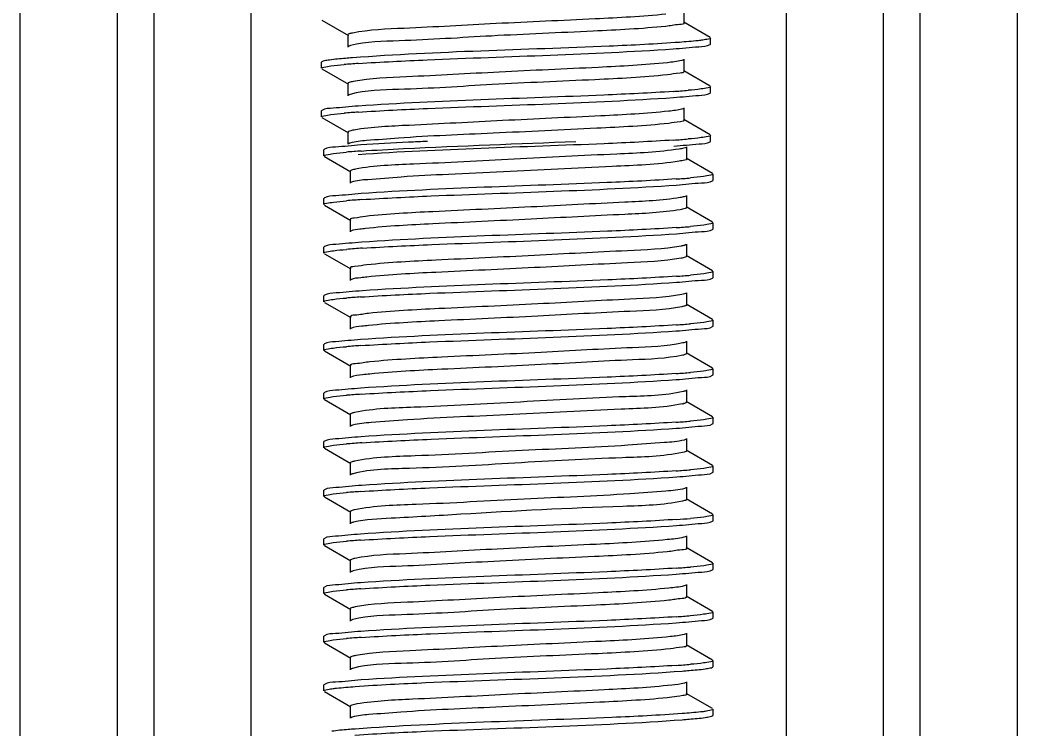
# Model space of a CAD drawing. Extents: x -427546 to -314919, y 698702 to 968782.
# Drawn here: x -415004.5 to -414699.4, y 911844.7 to 912061.7 of the extents above; entities that cross this region are included whole.
import ezdxf

# ---------------------------------------------------------------- set-up
doc = ezdxf.new("R2010")
doc.units = 0
doc.header["$LTSCALE"] = 1000
doc.header["$MEASUREMENT"] = 0
doc.layers.get('0').update_dxf_attribs({"linetype": 'CONTINUOUS'})

msp = doc.modelspace()

# ---------------------------------------------------------------- linework, layer by layer
at = {"linetype": 'CONTINUOUS'}
for p, q in [((-415004.48, 912764.98), (-415004.48, 909801.84)), ((-414974.72, 912764.98), (-414974.72, 909801.84)), ((-414963.55, 912764.98), (-414963.55, 909801.84)), ((-414933.79, 912764.98), (-414933.79, 909801.84)), ((-414770.08, 912764.98), (-414770.08, 909801.84)), ((-414740.31, 912764.98), (-414740.31, 909801.84)), ((-414729.15, 912764.98), (-414729.15, 909801.84)), ((-414699.38, 912764.98), (-414699.38, 909801.84)), ((-414801.2, 912060.87), (-414801.2, 912064.59)), ((-414912.07, 912061.63), (-414903.99, 912056.96)), ((-414793.28, 912056.38), (-414801.36, 912061.05)), ((-414904.15, 912057.15), (-414904.15, 912053.42)), ((-414793.14, 912054.35), (-414793.14, 912056.21)), ((-414793.14, 912054.35), (-414793.14, 912056.21)), ((-414793.28, 912054.19), (-414793.14, 912054.35)), ((-414801.2, 912045.98), (-414801.2, 912049.7)), ((-414912.07, 912048.94), (-414912.21, 912048.77)), ((-414912.21, 912046.91), (-414912.21, 912048.77)), ((-414912.21, 912046.91), (-414912.21, 912048.77)), ((-414912.07, 912046.75), (-414903.99, 912042.07)), ((-414793.28, 912041.49), (-414801.36, 912046.17)), ((-414904.15, 912042.26), (-414904.15, 912038.54)), ((-414793.14, 912039.47), (-414793.14, 912041.33)), ((-414793.14, 912039.47), (-414793.14, 912041.33)), ((-414793.28, 912039.31), (-414793.14, 912039.47)), ((-414912.07, 912034.05), (-414912.21, 912033.89)), ((-414912.21, 912032.03), (-414912.21, 912033.89)), ((-414912.21, 912032.03), (-414912.21, 912033.89)), ((-414801.2, 912031.1), (-414801.2, 912034.82)), ((-414912.07, 912031.87), (-414903.99, 912027.19)), ((-414793.28, 912026.61), (-414801.36, 912031.29)), ((-414904.15, 912027.38), (-414904.15, 912023.66)), ((-414793.14, 912024.59), (-414793.14, 912026.45)), ((-414793.14, 912024.59), (-414793.14, 912026.45)), ((-414911.32, 912022.15), (-414911.46, 912021.98)), ((-414911.46, 912020.12), (-414911.46, 912021.98)), ((-414911.46, 912020.12), (-414911.46, 912021.98)), ((-414800.46, 912019.19), (-414800.46, 912022.91)), ((-414793.28, 912024.43), (-414793.14, 912024.59)), ((-414911.32, 912019.96), (-414903.25, 912015.28)), ((-414792.54, 912014.7), (-414800.62, 912019.38)), ((-414903.41, 912015.47), (-414903.41, 912011.75)), ((-414792.54, 912012.52), (-414792.4, 912012.68)), ((-414792.4, 912012.68), (-414792.4, 912014.54)), ((-414792.4, 912012.68), (-414792.4, 912014.54)), ((-414903.04, 912012.03), (-414903.25, 912011.94)), ((-414911.32, 912007.26), (-414911.46, 912007.1)), ((-414911.46, 912005.24), (-414911.46, 912007.1)), ((-414911.46, 912005.24), (-414911.46, 912007.1)), ((-414800.46, 912004.31), (-414800.46, 912008.03)), ((-414911.32, 912005.08), (-414903.25, 912000.4)), ((-414792.54, 911999.82), (-414800.62, 912004.5)), ((-414903.41, 912000.59), (-414903.41, 911996.87)), ((-414792.54, 911997.64), (-414792.4, 911997.8)), ((-414792.4, 911997.8), (-414792.4, 911999.66)), ((-414792.4, 911997.8), (-414792.4, 911999.66)), ((-414911.32, 911992.38), (-414911.46, 911992.22)), ((-414911.46, 911990.36), (-414911.46, 911992.22)), ((-414911.46, 911990.36), (-414911.46, 911992.22)), ((-414800.46, 911989.43), (-414800.46, 911993.15)), ((-414911.32, 911990.19), (-414903.25, 911985.52)), ((-414792.54, 911984.94), (-414800.62, 911989.62)), ((-414903.41, 911985.71), (-414903.41, 911981.99)), ((-414792.54, 911982.75), (-414792.4, 911982.92)), ((-414792.4, 911982.92), (-414792.4, 911984.78)), ((-414792.4, 911982.92), (-414792.4, 911984.78)), ((-414911.32, 911977.5), (-414911.46, 911977.33)), ((-414911.46, 911975.47), (-414911.46, 911977.33)), ((-414911.46, 911975.47), (-414911.46, 911977.33)), ((-414800.46, 911974.54), (-414800.46, 911978.26)), ((-414911.32, 911975.31), (-414903.25, 911970.63)), ((-414792.54, 911970.06), (-414800.62, 911974.73)), ((-414903.41, 911970.82), (-414903.41, 911967.1)), ((-414792.4, 911968.03), (-414792.4, 911969.89)), ((-414792.4, 911968.03), (-414792.4, 911969.89)), ((-414792.54, 911967.87), (-414792.4, 911968.03)), ((-414911.32, 911962.61), (-414911.46, 911962.45)), ((-414911.46, 911960.59), (-414911.46, 911962.45)), ((-414911.46, 911960.59), (-414911.46, 911962.45)), ((-414800.46, 911959.66), (-414800.46, 911963.38)), ((-414911.32, 911960.43), (-414903.25, 911955.75)), ((-414792.54, 911955.17), (-414800.62, 911959.85)), ((-414903.41, 911955.94), (-414903.41, 911952.22)), ((-414792.4, 911953.15), (-414792.4, 911955.01)), ((-414792.4, 911953.15), (-414792.4, 911955.01)), ((-414792.54, 911952.99), (-414792.4, 911953.15)), ((-414800.46, 911944.78), (-414800.46, 911948.5)), ((-414911.32, 911947.73), (-414911.46, 911947.57)), ((-414911.46, 911945.71), (-414911.46, 911947.57)), ((-414911.46, 911945.71), (-414911.46, 911947.57)), ((-414911.32, 911945.54), (-414903.25, 911940.87)), ((-414792.54, 911940.29), (-414800.62, 911944.97)), ((-414903.41, 911941.06), (-414903.41, 911937.34)), ((-414792.4, 911938.27), (-414792.4, 911940.13)), ((-414792.4, 911938.27), (-414792.4, 911940.13)), ((-414792.54, 911938.1), (-414792.4, 911938.27)), ((-414800.46, 911929.89), (-414800.46, 911933.62)), ((-414911.32, 911932.85), (-414911.46, 911932.69)), ((-414911.46, 911930.83), (-414911.46, 911932.69)), ((-414911.46, 911930.83), (-414911.46, 911932.69)), ((-414911.32, 911930.66), (-414903.25, 911925.99)), ((-414792.54, 911925.41), (-414800.62, 911930.08)), ((-414801.27, 911929.47), (-414801.73, 911929.37)), ((-414903.41, 911926.17), (-414903.41, 911922.45)), ((-414792.4, 911923.38), (-414792.4, 911925.24)), ((-414792.4, 911923.38), (-414792.4, 911925.24)), ((-414792.54, 911923.22), (-414792.4, 911923.38)), ((-414911.32, 911917.97), (-414911.46, 911917.8)), ((-414800.46, 911915.01), (-414800.46, 911918.73)), ((-414911.46, 911915.94), (-414911.46, 911917.8)), ((-414911.46, 911915.94), (-414911.46, 911917.8)), ((-414911.32, 911915.78), (-414903.25, 911911.1)), ((-414792.54, 911910.52), (-414800.62, 911915.2)), ((-414801.09, 911914.64), (-414801.7, 911914.49)), ((-414903.41, 911911.29), (-414903.41, 911907.57)), ((-414792.4, 911908.5), (-414792.4, 911910.36)), ((-414792.4, 911908.5), (-414792.4, 911910.36)), ((-414792.54, 911908.34), (-414792.4, 911908.5)), ((-414911.32, 911903.08), (-414911.46, 911902.92)), ((-414911.46, 911901.06), (-414911.46, 911902.92)), ((-414911.46, 911901.06), (-414911.46, 911902.92)), ((-414800.46, 911900.13), (-414800.46, 911903.85)), ((-414911.32, 911900.9), (-414903.25, 911896.22)), ((-414792.54, 911895.64), (-414800.62, 911900.32)), ((-414903.41, 911896.41), (-414903.41, 911892.69)), ((-414792.54, 911893.45), (-414792.4, 911893.62)), ((-414792.4, 911893.62), (-414792.4, 911895.48)), ((-414792.4, 911893.62), (-414792.4, 911895.48)), ((-414911.32, 911888.2), (-414911.46, 911888.04)), ((-414911.46, 911886.18), (-414911.46, 911888.04)), ((-414911.46, 911886.18), (-414911.46, 911888.04)), ((-414800.46, 911885.25), (-414800.46, 911888.97)), ((-414911.32, 911886.01), (-414903.25, 911881.34)), ((-414792.54, 911880.76), (-414800.62, 911885.43)), ((-414903.41, 911881.53), (-414903.41, 911877.8)), ((-414792.54, 911878.57), (-414792.4, 911878.73)), ((-414792.4, 911878.73), (-414792.4, 911880.59)), ((-414911.32, 911873.32), (-414911.46, 911873.15)), ((-414911.46, 911871.29), (-414911.46, 911873.15)), ((-414911.46, 911871.29), (-414911.46, 911873.15)), ((-414800.46, 911870.36), (-414800.46, 911874.08)), ((-414911.32, 911871.13), (-414903.25, 911866.45)), ((-414792.54, 911865.87), (-414800.62, 911870.55)), ((-414903.41, 911866.64), (-414903.41, 911862.92)), ((-414792.54, 911863.69), (-414792.4, 911863.85)), ((-414792.4, 911863.85), (-414792.4, 911865.71)), ((-414792.4, 911863.85), (-414792.4, 911865.71)), ((-414911.32, 911858.43), (-414911.46, 911858.27)), ((-414911.46, 911856.41), (-414911.46, 911858.27)), ((-414911.46, 911856.41), (-414911.46, 911858.27)), ((-414800.46, 911855.48), (-414800.46, 911859.2)), ((-414911.32, 911856.25), (-414903.25, 911851.57)), ((-414792.54, 911850.99), (-414800.62, 911855.67)), ((-414903.41, 911851.76), (-414903.41, 911848.04)), ((-414792.4, 911848.97), (-414792.4, 911850.83)), ((-414792.4, 911848.97), (-414792.4, 911850.83)), ((-414792.54, 911848.81), (-414792.4, 911848.97))]:
    msp.add_line(p, q, dxfattribs=at)
for centre, radius, start, end in [((-414883.85, 911792.76), 256.2, 93.8298, 94.8034), ((-414821.82, 912299.45), 260.18, 273.7844, 274.8062), ((-414883.83, 911777.72), 256.36, 93.8281, 94.8033), ((-414821.62, 912282.02), 257.63, 273.8119, 274.8058), ((-414882.93, 911763.78), 258.4, 93.8035, 94.806), ((-414820.77, 912268.81), 256.33, 273.8286, 274.8032), ((-414882.7, 911746.07), 261.24, 93.7736, 94.806), ((-414820.75, 912253.67), 256.07, 273.8314, 274.8033), ((-414882.43, 911727.79), 264.65, 93.7393, 94.8049), ((-414820.68, 912237.91), 255.19, 273.8406, 274.8036), ((-414883.18, 911722.28), 255.24, 93.8392, 94.8043), ((-414820.71, 912223.38), 255.54, 273.8369, 274.8034), ((-414883.09, 911706.28), 256.36, 93.826, 94.8054), ((-414820.76, 912209.1), 256.15, 273.8305, 274.8033), ((-414882.93, 911689.45), 258.32, 93.8044, 94.806), ((-414804.03, 911955.35), 11.34, 281.5383, 283.132), ((-414820.77, 912194.4), 256.33, 273.8286, 274.8032), ((-414882.71, 911671.76), 261.13, 93.7747, 94.806), ((-414820.75, 912179.27), 256.08, 273.8312, 274.8033), ((-414883.23, 911663.45), 254.54, 93.8482, 94.803), ((-414820.6, 912162.47), 254.16, 273.8518, 274.8032), ((-414883.18, 911647.89), 255.22, 93.8395, 94.8043), ((-414820.71, 912148.94), 255.51, 273.8372, 274.8034), ((-414883.09, 911631.91), 256.31, 93.8265, 94.8053), ((-414820.76, 912134.68), 256.13, 273.8306, 274.8033), ((-414882.94, 911615.11), 258.24, 93.8052, 94.806), ((-414820.77, 912119.99), 256.33, 273.8286, 274.8032)]:
    msp.add_arc(centre, radius, start, end, dxfattribs=at)
for points, knots in [([(-414806.85, 912063.47), (-414814.04, 912062.74), (-414831.37, 912061.85), (-414858.08, 912060.7), (-414882.79, 912059.24), (-414897.55, 912058.73), (-414902.74, 912057.7)], [0, 0, 0, 0, 0.225655, 0.541544, 0.834585, 1, 1, 1, 1]), ([(-414806.85, 912059.75), (-414814.24, 912059), (-414832.02, 912058.09), (-414859.27, 912056.99), (-414883.9, 912055.3), (-414898.48, 912055.09), (-414903.31, 912053.85)], [0, 0, 0, 0, 0.230626, 0.552451, 0.845297, 1, 1, 1, 1]), ([(-414801.2, 912060.87), (-414801.2, 912060.35), (-414804.11, 912060.32), (-414805.44, 912059.89), (-414806.85, 912059.75)], [0, 0, 0, 0, 0.265544, 1, 1, 1, 1]), ([(-414902.74, 912057.7), (-414903.1, 912057.63), (-414903.51, 912057.54), (-414904.15, 912057.3), (-414904.15, 912057.15)], [0, 0, 0, 0, 0.707997, 1, 1, 1, 1]), ([(-414795.57, 912055.54), (-414796.02, 912055.47), (-414798.37, 912055.19), (-414800.74, 912055), (-414802.65, 912054.86)], [0, 0, 0, 0, 0.191405, 1, 1, 1, 1]), ([(-414793.14, 912056.21), (-414793.14, 912055.98), (-414794.33, 912055.78), (-414794.96, 912055.62), (-414795.57, 912055.54)], [0, 0, 0, 0, 0.27438, 1, 1, 1, 1]), ([(-414903.31, 912053.85), (-414903.45, 912053.82), (-414903.68, 912053.75), (-414903.9, 912053.66), (-414903.99, 912053.61)], [0, 0, 0, 0, 0.585637, 1, 1, 1, 1]), ([(-414802.65, 912054.86), (-414809.83, 912054.33), (-414843.2, 912052.7), (-414876.61, 912052.05), (-414902.75, 912050.13)], [0, 0, 0, 0, 0.215463, 1, 1, 1, 1]), ([(-414900.96, 912048.39), (-414893.94, 912048.87), (-414861.84, 912050.42), (-414829.7, 912051.17), (-414804.65, 912052.86)], [0, 0, 0, 0, 0.218807, 1, 1, 1, 1]), ([(-414804.65, 912052.86), (-414802.02, 912053.03), (-414798.33, 912053.55), (-414794.31, 912053.6), (-414793.29, 912054.19)], [0, 0, 0, 0, 0.69075, 1, 1, 1, 1]), ([(-414909.8, 912049.45), (-414910.29, 912049.38), (-414911.05, 912049.25), (-414911.82, 912049.07), (-414912.07, 912048.94)], [0, 0, 0, 0, 0.64305, 1, 1, 1, 1]), ([(-414902.75, 912050.13), (-414903.47, 912050.07), (-414905.82, 912049.89), (-414908.18, 912049.68), (-414909.8, 912049.45)], [0, 0, 0, 0, 0.307527, 1, 1, 1, 1]), ([(-414801.36, 912049.52), (-414801.55, 912049.41), (-414803.21, 912048.94), (-414804.91, 912048.79), (-414806.39, 912048.63)], [0, 0, 0, 0, 0.125952, 1, 1, 1, 1]), ([(-414912.21, 912046.91), (-414912.21, 912047.18), (-414910.78, 912047.36), (-414910.05, 912047.56), (-414909.33, 912047.65)], [0, 0, 0, 0, 0.271502, 1, 1, 1, 1]), ([(-414806.39, 912048.63), (-414813.43, 912047.89), (-414830.59, 912047.02), (-414857.21, 912045.84), (-414882.15, 912044.42), (-414897.14, 912043.85), (-414902.51, 912042.86)], [0, 0, 0, 0, 0.220681, 0.534812, 0.829794, 1, 1, 1, 1]), ([(-414806.39, 912044.91), (-414813.75, 912044.14), (-414831.62, 912043.23), (-414859.07, 912042.13), (-414883.9, 912040.36), (-414898.62, 912040.26), (-414903.42, 912038.94)], [0, 0, 0, 0, 0.228367, 0.551843, 0.846598, 1, 1, 1, 1]), ([(-414801.2, 912045.98), (-414801.2, 912045.51), (-414803.86, 912045.43), (-414805.09, 912045.05), (-414806.39, 912044.91)], [0, 0, 0, 0, 0.266345, 1, 1, 1, 1]), ([(-414902.51, 912042.86), (-414902.93, 912042.79), (-414903.39, 912042.68), (-414904.15, 912042.43), (-414904.15, 912042.26)], [0, 0, 0, 0, 0.71244, 1, 1, 1, 1]), ([(-414793.14, 912041.33), (-414793.14, 912041.06), (-414794.58, 912040.88), (-414795.31, 912040.68), (-414796.03, 912040.59)], [0, 0, 0, 0, 0.271396, 1, 1, 1, 1]), ([(-414903.42, 912038.94), (-414903.53, 912038.91), (-414903.72, 912038.85), (-414903.91, 912038.77), (-414903.99, 912038.73)], [0, 0, 0, 0, 0.578205, 1, 1, 1, 1]), ([(-414804.65, 912039.83), (-414811.71, 912039.36), (-414843.81, 912037.82), (-414875.96, 912037.07), (-414900.96, 912035.37)], [0, 0, 0, 0, 0.220215, 1, 1, 1, 1]), ([(-414900.95, 912033.51), (-414893.91, 912033.99), (-414861.76, 912035.54), (-414829.57, 912036.29), (-414804.49, 912037.98)], [0, 0, 0, 0, 0.219095, 1, 1, 1, 1]), ([(-414804.49, 912037.98), (-414801.9, 912038.16), (-414798.26, 912038.66), (-414794.3, 912038.73), (-414793.29, 912039.31)], [0, 0, 0, 0, 0.690494, 1, 1, 1, 1]), ([(-414900.96, 912035.37), (-414903.53, 912035.2), (-414907.13, 912034.7), (-414911.06, 912034.63), (-414912.06, 912034.05)], [0, 0, 0, 0, 0.690325, 1, 1, 1, 1]), ([(-414801.36, 912034.63), (-414801.53, 912034.53), (-414803.05, 912034.09), (-414804.6, 912033.94), (-414805.95, 912033.8)], [0, 0, 0, 0, 0.128341, 1, 1, 1, 1]), ([(-414912.21, 912032.03), (-414912.21, 912032.3), (-414910.78, 912032.48), (-414910.05, 912032.68), (-414909.33, 912032.77)], [0, 0, 0, 0, 0.27149, 1, 1, 1, 1]), ([(-414805.95, 912033.8), (-414812.84, 912033.04), (-414829.8, 912032.18), (-414856.3, 912030.98), (-414881.46, 912029.6), (-414896.69, 912028.97), (-414902.24, 912028.03)], [0, 0, 0, 0, 0.215579, 0.527777, 0.824697, 1, 1, 1, 1]), ([(-414801.2, 912031.1), (-414801.2, 912030.66), (-414803.62, 912030.55), (-414804.76, 912030.2), (-414805.95, 912030.07)], [0, 0, 0, 0, 0.267239, 1, 1, 1, 1]), ([(-414902.24, 912028.03), (-414902.72, 912027.94), (-414903.25, 912027.82), (-414904.15, 912027.57), (-414904.15, 912027.38)], [0, 0, 0, 0, 0.716487, 1, 1, 1, 1]), ([(-414805.95, 912030.07), (-414813.26, 912029.27), (-414831.21, 912028.42), (-414858.77, 912027.05), (-414882.3, 912026.1), (-414896.85, 912024.91), (-414901.85, 912024.52), (-414903.5, 912024.03)], [0, 0, 0, 0, 0.225842, 0.550753, 0.847452, 0.947141, 1, 1, 1, 1]), ([(-414804.49, 912024.96), (-414811.55, 912024.48), (-414843.7, 912022.94), (-414875.89, 912022.19), (-414900.95, 912020.49)], [0, 0, 0, 0, 0.21961, 1, 1, 1, 1]), ([(-414793.14, 912026.45), (-414793.14, 912026.18), (-414794.57, 912026), (-414795.29, 912025.8), (-414796.01, 912025.71)], [0, 0, 0, 0, 0.271545, 1, 1, 1, 1]), ([(-414900.19, 912023.47), (-414902.77, 912023.29), (-414906.38, 912022.79), (-414910.32, 912022.72), (-414911.32, 912022.15)], [0, 0, 0, 0, 0.69038, 1, 1, 1, 1]), ([(-414903.5, 912024.03), (-414903.6, 912024.01), (-414903.76, 912023.95), (-414903.92, 912023.88), (-414903.99, 912023.85)], [0, 0, 0, 0, 0.571482, 1, 1, 1, 1]), ([(-414802.73, 912022.21), (-414809.05, 912021.22), (-414825.96, 912020.52), (-414853.08, 912019.17), (-414879.7, 912017.69), (-414896, 912017.16), (-414901.84, 912016.06)], [0, 0, 0, 0, 0.193419, 0.509669, 0.820525, 1, 1, 1, 1]), ([(-414879.75, 912024.55), (-414881.7, 912024.46), (-414888.51, 912024.15), (-414895.33, 912023.8), (-414900.19, 912023.47)], [0, 0, 0, 0, 0.285814, 1, 1, 1, 1]), ([(-414900.07, 912021.61), (-414895.74, 912021.91), (-414873.84, 912023.06), (-414851.93, 912023.82), (-414834.36, 912024.55)], [0, 0, 0, 0, 0.197909, 1, 1, 1, 1]), ([(-414804.39, 912023.11), (-414801.82, 912023.28), (-414798.21, 912023.78), (-414794.29, 912023.85), (-414793.29, 912024.43)], [0, 0, 0, 0, 0.690311, 1, 1, 1, 1]), ([(-414800.62, 912022.73), (-414800.85, 912022.59), (-414801.57, 912022.41), (-414802.27, 912022.28), (-414802.73, 912022.21)], [0, 0, 0, 0, 0.365805, 1, 1, 1, 1]), ([(-414911.46, 912020.12), (-414911.46, 912020.39), (-414910.04, 912020.57), (-414909.31, 912020.77), (-414908.59, 912020.86)], [0, 0, 0, 0, 0.271503, 1, 1, 1, 1]), ([(-414800.46, 912019.19), (-414800.46, 912018.97), (-414801.55, 912018.72), (-414802.16, 912018.58), (-414802.73, 912018.49)], [0, 0, 0, 0, 0.279396, 1, 1, 1, 1]), ([(-414901.84, 912016.06), (-414902.24, 912015.98), (-414902.69, 912015.88), (-414903.41, 912015.64), (-414903.41, 912015.47)], [0, 0, 0, 0, 0.711689, 1, 1, 1, 1]), ([(-414802.73, 912018.49), (-414809.5, 912017.43), (-414827.51, 912016.75), (-414851.05, 912015.51), (-414872.56, 912014.49), (-414886.45, 912013.84), (-414896.26, 912012.91), (-414901.47, 912012.64), (-414903.04, 912012.03)], [0, 0, 0, 0, 0.204493, 0.536108, 0.703957, 0.847329, 0.949842, 1, 1, 1, 1]), ([(-414803.66, 912013.06), (-414810.69, 912012.58), (-414842.82, 912011.04), (-414875, 912010.29), (-414900.07, 912008.59)], [0, 0, 0, 0, 0.219009, 1, 1, 1, 1]), ([(-414803.64, 912011.2), (-414801.07, 912011.38), (-414797.47, 912011.88), (-414793.54, 912011.94), (-414792.54, 912012.52)], [0, 0, 0, 0, 0.690295, 1, 1, 1, 1]), ([(-414792.4, 912014.54), (-414792.4, 912014.27), (-414793.83, 912014.09), (-414794.56, 912013.9), (-414795.28, 912013.8)], [0, 0, 0, 0, 0.271487, 1, 1, 1, 1]), ([(-414899.89, 912006.74), (-414892.83, 912007.22), (-414860.74, 912008.76), (-414828.62, 912009.5), (-414803.64, 912011.2)], [0, 0, 0, 0, 0.220461, 1, 1, 1, 1]), ([(-414900.07, 912008.59), (-414902.67, 912008.41), (-414906.32, 912007.91), (-414910.31, 912007.85), (-414911.32, 912007.26)], [0, 0, 0, 0, 0.690587, 1, 1, 1, 1]), ([(-414802.43, 912007.37), (-414808.04, 912006.43), (-414823.32, 912005.79), (-414848.53, 912004.42), (-414875, 912003.22), (-414891.92, 912002.36), (-414898.77, 912001.6)], [0, 0, 0, 0, 0.176567, 0.473968, 0.785687, 1, 1, 1, 1]), ([(-414800.62, 912007.84), (-414800.82, 912007.73), (-414801.44, 912007.56), (-414802.05, 912007.44), (-414802.43, 912007.37)], [0, 0, 0, 0, 0.371889, 1, 1, 1, 1]), ([(-414911.46, 912005.24), (-414911.46, 912005.51), (-414910.02, 912005.69), (-414909.29, 912005.89), (-414908.56, 912005.98)], [0, 0, 0, 0, 0.271316, 1, 1, 1, 1]), ([(-414802.43, 912003.65), (-414808.04, 912002.71), (-414823.32, 912002.07), (-414848.53, 912000.7), (-414875, 911999.5), (-414891.92, 911998.64), (-414898.77, 911997.88)], [0, 0, 0, 0, 0.176567, 0.473968, 0.785687, 1, 1, 1, 1]), ([(-414800.46, 912004.31), (-414800.46, 912004.11), (-414801.39, 912003.86), (-414801.94, 912003.73), (-414802.43, 912003.65)], [0, 0, 0, 0, 0.282619, 1, 1, 1, 1]), ([(-414898.77, 912001.6), (-414899.93, 912001.47), (-414901.04, 912001.14), (-414903.41, 912001.02), (-414903.41, 912000.59)], [0, 0, 0, 0, 0.732504, 1, 1, 1, 1]), ([(-414898.77, 911997.88), (-414899.33, 911997.82), (-414900.81, 911997.59), (-414902.42, 911997.54), (-414903.25, 911997.06)], [0, 0, 0, 0, 0.371135, 1, 1, 1, 1]), ([(-414803.64, 911998.18), (-414810.65, 911997.7), (-414842.73, 911996.16), (-414874.85, 911995.4), (-414899.89, 911993.72)], [0, 0, 0, 0, 0.218674, 1, 1, 1, 1]), ([(-414803.59, 911996.32), (-414801.03, 911996.5), (-414797.45, 911996.99), (-414793.54, 911997.06), (-414792.54, 911997.64)], [0, 0, 0, 0, 0.690211, 1, 1, 1, 1]), ([(-414792.4, 911999.66), (-414792.4, 911999.39), (-414793.83, 911999.21), (-414794.55, 911999.01), (-414795.27, 911998.92)], [0, 0, 0, 0, 0.271508, 1, 1, 1, 1]), ([(-414899.69, 911991.87), (-414892.61, 911992.34), (-414860.58, 911993.88), (-414828.5, 911994.62), (-414803.59, 911996.32)], [0, 0, 0, 0, 0.22129, 1, 1, 1, 1]), ([(-414911.46, 911990.36), (-414911.46, 911990.63), (-414909.99, 911990.81), (-414909.25, 911991.01), (-414908.52, 911991.11)], [0, 0, 0, 0, 0.271062, 1, 1, 1, 1]), ([(-414899.89, 911993.72), (-414902.54, 911993.54), (-414906.25, 911993.03), (-414910.29, 911992.97), (-414911.32, 911992.38)], [0, 0, 0, 0, 0.690864, 1, 1, 1, 1]), ([(-414802.16, 911992.54), (-414807.58, 911991.56), (-414822.63, 911990.97), (-414847.62, 911989.57), (-414874.21, 911988.38), (-414891.32, 911987.51), (-414898.33, 911986.77)], [0, 0, 0, 0, 0.171474, 0.466939, 0.780589, 1, 1, 1, 1]), ([(-414800.62, 911992.96), (-414800.8, 911992.86), (-414801.31, 911992.7), (-414801.83, 911992.6), (-414802.16, 911992.54)], [0, 0, 0, 0, 0.378691, 1, 1, 1, 1]), ([(-414802.16, 911988.82), (-414807.58, 911987.84), (-414822.63, 911987.25), (-414847.62, 911985.84), (-414874.21, 911984.66), (-414891.32, 911983.79), (-414898.33, 911983.05)], [0, 0, 0, 0, 0.171474, 0.466939, 0.780589, 1, 1, 1, 1]), ([(-414800.46, 911989.43), (-414800.46, 911989.25), (-414801.25, 911989), (-414801.73, 911988.89), (-414802.16, 911988.82)], [0, 0, 0, 0, 0.286481, 1, 1, 1, 1]), ([(-414898.33, 911986.77), (-414899.6, 911986.63), (-414900.81, 911986.26), (-414903.41, 911986.17), (-414903.41, 911985.71)], [0, 0, 0, 0, 0.733441, 1, 1, 1, 1]), ([(-414898.33, 911983.05), (-414898.95, 911982.98), (-414900.58, 911982.74), (-414902.34, 911982.7), (-414903.25, 911982.17)], [0, 0, 0, 0, 0.373237, 1, 1, 1, 1]), ([(-414803.59, 911983.3), (-414810.57, 911982.82), (-414842.6, 911981.28), (-414874.67, 911980.52), (-414899.69, 911978.85)], [0, 0, 0, 0, 0.218156, 1, 1, 1, 1]), ([(-414803.61, 911981.44), (-414801.05, 911981.61), (-414797.46, 911982.11), (-414793.54, 911982.18), (-414792.54, 911982.75)], [0, 0, 0, 0, 0.690244, 1, 1, 1, 1]), ([(-414792.4, 911984.78), (-414792.4, 911984.51), (-414793.82, 911984.33), (-414794.54, 911984.13), (-414795.26, 911984.04)], [0, 0, 0, 0, 0.271591, 1, 1, 1, 1]), ([(-414900.27, 911976.95), (-414893.22, 911977.43), (-414861, 911978.98), (-414828.74, 911979.73), (-414803.61, 911981.44)], [0, 0, 0, 0, 0.219098, 1, 1, 1, 1]), ([(-414911.46, 911975.47), (-414911.46, 911975.74), (-414910.05, 911975.92), (-414909.33, 911976.12), (-414908.61, 911976.21)], [0, 0, 0, 0, 0.27163, 1, 1, 1, 1]), ([(-414899.69, 911978.85), (-414902.39, 911978.67), (-414906.16, 911978.15), (-414910.28, 911978.1), (-414911.32, 911977.5)], [0, 0, 0, 0, 0.691174, 1, 1, 1, 1]), ([(-414801.91, 911977.7), (-414807.14, 911976.68), (-414821.95, 911976.16), (-414846.71, 911974.71), (-414873.42, 911973.55), (-414890.71, 911972.66), (-414897.87, 911971.93)], [0, 0, 0, 0, 0.166363, 0.459884, 0.775471, 1, 1, 1, 1]), ([(-414800.62, 911978.08), (-414800.77, 911977.99), (-414801.2, 911977.85), (-414801.64, 911977.75), (-414801.91, 911977.7)], [0, 0, 0, 0, 0.386332, 1, 1, 1, 1]), ([(-414801.91, 911973.98), (-414807.14, 911972.96), (-414821.95, 911972.44), (-414846.71, 911970.99), (-414873.42, 911969.82), (-414890.71, 911968.94), (-414897.87, 911968.21)], [0, 0, 0, 0, 0.166363, 0.459884, 0.775471, 1, 1, 1, 1]), ([(-414800.46, 911974.54), (-414800.46, 911974.39), (-414801.12, 911974.15), (-414801.54, 911974.05), (-414801.91, 911973.98)], [0, 0, 0, 0, 0.291155, 1, 1, 1, 1]), ([(-414897.87, 911971.93), (-414899.25, 911971.79), (-414900.56, 911971.37), (-414903.41, 911971.33), (-414903.41, 911970.82)], [0, 0, 0, 0, 0.734279, 1, 1, 1, 1]), ([(-414792.4, 911969.89), (-414792.4, 911969.62), (-414793.83, 911969.44), (-414794.55, 911969.25), (-414795.27, 911969.15)], [0, 0, 0, 0, 0.271553, 1, 1, 1, 1]), ([(-414897.87, 911968.21), (-414898.55, 911968.14), (-414900.33, 911967.88), (-414902.26, 911967.86), (-414903.25, 911967.29)], [0, 0, 0, 0, 0.37517, 1, 1, 1, 1]), ([(-414803.61, 911968.42), (-414810.66, 911967.94), (-414842.88, 911966.38), (-414875.14, 911965.64), (-414900.27, 911963.93)], [0, 0, 0, 0, 0.219155, 1, 1, 1, 1]), ([(-414803.65, 911966.55), (-414801.08, 911966.73), (-414797.47, 911967.23), (-414793.54, 911967.29), (-414792.54, 911967.87)], [0, 0, 0, 0, 0.690303, 1, 1, 1, 1]), ([(-414900.27, 911963.93), (-414902.83, 911963.75), (-414906.41, 911963.26), (-414910.32, 911963.19), (-414911.32, 911962.61)], [0, 0, 0, 0, 0.690244, 1, 1, 1, 1]), ([(-414900.19, 911962.07), (-414893.14, 911962.55), (-414860.96, 911964.1), (-414828.74, 911964.85), (-414803.65, 911966.55)], [0, 0, 0, 0, 0.219327, 1, 1, 1, 1]), ([(-414911.46, 911960.59), (-414911.46, 911960.86), (-414910.05, 911961.04), (-414909.33, 911961.23), (-414908.61, 911961.33)], [0, 0, 0, 0, 0.27161, 1, 1, 1, 1]), ([(-414801.67, 911962.87), (-414806.71, 911961.79), (-414821.28, 911961.35), (-414845.8, 911959.85), (-414872.61, 911958.71), (-414890.09, 911957.81), (-414897.4, 911957.1)], [0, 0, 0, 0, 0.16123, 0.452798, 0.770329, 1, 1, 1, 1]), ([(-414800.62, 911963.19), (-414800.75, 911963.12), (-414801.1, 911963), (-414801.45, 911962.91), (-414801.67, 911962.87)], [0, 0, 0, 0, 0.394958, 1, 1, 1, 1]), ([(-414801.67, 911959.14), (-414806.71, 911958.07), (-414821.28, 911957.63), (-414845.8, 911956.13), (-414872.61, 911954.99), (-414890.09, 911954.09), (-414897.4, 911953.38)], [0, 0, 0, 0, 0.16123, 0.452798, 0.770329, 1, 1, 1, 1]), ([(-414800.46, 911959.66), (-414800.46, 911959.53), (-414801, 911959.3), (-414801.36, 911959.21), (-414801.67, 911959.14)], [0, 0, 0, 0, 0.296864, 1, 1, 1, 1]), ([(-414897.4, 911957.1), (-414898.9, 911956.95), (-414900.3, 911956.49), (-414903.41, 911956.48), (-414903.41, 911955.94)], [0, 0, 0, 0, 0.734941, 1, 1, 1, 1]), ([(-414792.4, 911955.01), (-414792.4, 911954.74), (-414793.83, 911954.56), (-414794.55, 911954.36), (-414795.28, 911954.27)], [0, 0, 0, 0, 0.271502, 1, 1, 1, 1]), ([(-414897.4, 911953.38), (-414898.14, 911953.3), (-414900.07, 911953.03), (-414902.18, 911953.03), (-414903.24, 911952.41)], [0, 0, 0, 0, 0.376916, 1, 1, 1, 1]), ([(-414803.65, 911953.53), (-414810.69, 911953.05), (-414842.87, 911951.5), (-414875.1, 911950.76), (-414900.19, 911949.05)], [0, 0, 0, 0, 0.219173, 1, 1, 1, 1]), ([(-414900.07, 911947.2), (-414893.02, 911947.67), (-414860.88, 911949.22), (-414828.7, 911949.97), (-414803.66, 911951.67)], [0, 0, 0, 0, 0.219774, 1, 1, 1, 1]), ([(-414803.66, 911951.67), (-414801.08, 911951.84), (-414797.48, 911952.34), (-414793.55, 911952.41), (-414792.54, 911952.99)], [0, 0, 0, 0, 0.690321, 1, 1, 1, 1]), ([(-414900.19, 911949.05), (-414902.77, 911948.87), (-414906.38, 911948.37), (-414910.32, 911948.31), (-414911.32, 911947.73)], [0, 0, 0, 0, 0.690375, 1, 1, 1, 1]), ([(-414911.46, 911945.71), (-414911.46, 911945.98), (-414910.04, 911946.16), (-414909.32, 911946.35), (-414908.6, 911946.45)], [0, 0, 0, 0, 0.271508, 1, 1, 1, 1]), ([(-414801.46, 911948.03), (-414807.2, 911946.69), (-414824.02, 911946.44), (-414851.42, 911944.77), (-414879.08, 911943.23), (-414896.17, 911942.84), (-414902.16, 911941.58)], [0, 0, 0, 0, 0.175258, 0.495335, 0.818042, 1, 1, 1, 1]), ([(-414800.62, 911948.31), (-414800.72, 911948.25), (-414801, 911948.15), (-414801.29, 911948.07), (-414801.46, 911948.03)], [0, 0, 0, 0, 0.404749, 1, 1, 1, 1]), ([(-414801.77, 911944.24), (-414807.92, 911942.98), (-414825.36, 911942.6), (-414853.33, 911940.84), (-414878.9, 911939.95), (-414895.21, 911938.65), (-414900.89, 911938.25), (-414902.75, 911937.72)], [0, 0, 0, 0, 0.186159, 0.513431, 0.833084, 0.942545, 1, 1, 1, 1]), ([(-414800.46, 911944.78), (-414800.46, 911944.66), (-414800.89, 911944.44), (-414801.2, 911944.37), (-414801.46, 911944.31)], [0, 0, 0, 0, 0.303897, 1, 1, 1, 1]), ([(-414902.16, 911941.58), (-414902.47, 911941.51), (-414902.85, 911941.43), (-414903.41, 911941.19), (-414903.41, 911941.06)], [0, 0, 0, 0, 0.704936, 1, 1, 1, 1]), ([(-414792.4, 911940.13), (-414792.4, 911939.86), (-414793.83, 911939.68), (-414794.56, 911939.48), (-414795.28, 911939.39)], [0, 0, 0, 0, 0.271487, 1, 1, 1, 1]), ([(-414902.75, 911937.72), (-414902.85, 911937.69), (-414903.02, 911937.63), (-414903.18, 911937.56), (-414903.24, 911937.52)], [0, 0, 0, 0, 0.573147, 1, 1, 1, 1]), ([(-414803.66, 911938.65), (-414810.69, 911938.17), (-414842.82, 911936.62), (-414875, 911935.87), (-414900.07, 911934.18)], [0, 0, 0, 0, 0.219017, 1, 1, 1, 1]), ([(-414899.9, 911932.33), (-414892.84, 911932.8), (-414860.75, 911934.34), (-414828.62, 911935.09), (-414803.64, 911936.79)], [0, 0, 0, 0, 0.220437, 1, 1, 1, 1]), ([(-414803.64, 911936.79), (-414801.07, 911936.96), (-414797.47, 911937.46), (-414793.54, 911937.53), (-414792.54, 911938.1)], [0, 0, 0, 0, 0.690296, 1, 1, 1, 1]), ([(-414900.07, 911934.18), (-414902.68, 911934), (-414906.33, 911933.49), (-414910.31, 911933.43), (-414911.32, 911932.85)], [0, 0, 0, 0, 0.690579, 1, 1, 1, 1]), ([(-414801.27, 911933.19), (-414803.22, 911932.69), (-414809, 911932.26), (-414825.45, 911931), (-414850.97, 911930.09), (-414878.78, 911928.34), (-414896.06, 911927.96), (-414902.13, 911926.7)], [0, 0, 0, 0, 0.059883, 0.170869, 0.490784, 0.815924, 1, 1, 1, 1]), ([(-414800.62, 911933.43), (-414800.7, 911933.38), (-414800.92, 911933.29), (-414801.14, 911933.23), (-414801.27, 911933.19)], [0, 0, 0, 0, 0.415919, 1, 1, 1, 1]), ([(-414911.46, 911930.83), (-414911.46, 911931.1), (-414910.02, 911931.28), (-414909.29, 911931.47), (-414908.56, 911931.57)], [0, 0, 0, 0, 0.271323, 1, 1, 1, 1]), ([(-414801.73, 911929.37), (-414807.79, 911928.11), (-414825.03, 911927.7), (-414852.87, 911926.19), (-414880.22, 911924.41), (-414896.98, 911924.32), (-414902.57, 911922.88)], [0, 0, 0, 0, 0.183768, 0.508585, 0.828555, 1, 1, 1, 1]), ([(-414800.46, 911929.89), (-414800.46, 911929.8), (-414800.79, 911929.6), (-414801.06, 911929.53), (-414801.27, 911929.47)], [0, 0, 0, 0, 0.312635, 1, 1, 1, 1]), ([(-414902.13, 911926.7), (-414902.46, 911926.64), (-414902.84, 911926.55), (-414903.41, 911926.31), (-414903.41, 911926.17)], [0, 0, 0, 0, 0.705352, 1, 1, 1, 1]), ([(-414792.4, 911925.24), (-414792.4, 911924.97), (-414793.83, 911924.79), (-414794.55, 911924.6), (-414795.27, 911924.5)], [0, 0, 0, 0, 0.271507, 1, 1, 1, 1]), ([(-414902.57, 911922.88), (-414902.71, 911922.85), (-414902.94, 911922.78), (-414903.16, 911922.69), (-414903.24, 911922.64)], [0, 0, 0, 0, 0.58569, 1, 1, 1, 1]), ([(-414900.32, 911917.42), (-414893.26, 911917.9), (-414861, 911919.45), (-414828.69, 911920.19), (-414803.53, 911921.91)], [0, 0, 0, 0, 0.219037, 1, 1, 1, 1]), ([(-414803.64, 911923.76), (-414810.65, 911923.29), (-414842.74, 911921.74), (-414874.86, 911920.99), (-414899.9, 911919.3)], [0, 0, 0, 0, 0.218687, 1, 1, 1, 1]), ([(-414803.53, 911921.91), (-414800.98, 911922.09), (-414797.42, 911922.58), (-414793.53, 911922.65), (-414792.54, 911923.22)], [0, 0, 0, 0, 0.690104, 1, 1, 1, 1]), ([(-414899.9, 911919.3), (-414902.55, 911919.13), (-414906.25, 911918.61), (-414910.29, 911918.56), (-414911.32, 911917.97)], [0, 0, 0, 0, 0.690854, 1, 1, 1, 1]), ([(-414801.09, 911918.36), (-414802.94, 911917.82), (-414808.59, 911917.43), (-414824.88, 911916.12), (-414850.46, 911915.23), (-414878.46, 911913.47), (-414895.92, 911913.09), (-414902.09, 911911.83)], [0, 0, 0, 0, 0.057053, 0.166257, 0.485855, 0.813479, 1, 1, 1, 1]), ([(-414800.62, 911918.54), (-414800.68, 911918.51), (-414800.84, 911918.44), (-414801, 911918.39), (-414801.09, 911918.36)], [0, 0, 0, 0, 0.42873, 1, 1, 1, 1]), ([(-414911.46, 911915.94), (-414911.46, 911916.21), (-414910.04, 911916.39), (-414909.32, 911916.59), (-414908.61, 911916.68)], [0, 0, 0, 0, 0.271601, 1, 1, 1, 1]), ([(-414800.46, 911915.01), (-414800.46, 911914.93), (-414800.71, 911914.75), (-414800.93, 911914.69), (-414801.09, 911914.64)], [0, 0, 0, 0, 0.323571, 1, 1, 1, 1]), ([(-414902.09, 911911.83), (-414902.42, 911911.76), (-414902.82, 911911.67), (-414903.41, 911911.43), (-414903.41, 911911.29)], [0, 0, 0, 0, 0.706175, 1, 1, 1, 1]), ([(-414801.7, 911914.49), (-414807.68, 911913.23), (-414830.5, 911912.66), (-414860.2, 911911.06), (-414887.61, 911909.36), (-414898.64, 911908.91), (-414902.38, 911908.05)], [0, 0, 0, 0, 0.18168, 0.674077, 0.886101, 1, 1, 1, 1]), ([(-414803.53, 911908.89), (-414810.58, 911908.41), (-414842.84, 911906.85), (-414875.15, 911906.11), (-414900.32, 911904.39)], [0, 0, 0, 0, 0.218917, 1, 1, 1, 1]), ([(-414792.4, 911910.36), (-414792.4, 911910.09), (-414793.82, 911909.91), (-414794.54, 911909.72), (-414795.25, 911909.62)], [0, 0, 0, 0, 0.271649, 1, 1, 1, 1]), ([(-414902.38, 911908.05), (-414902.55, 911908), (-414902.85, 911907.93), (-414903.14, 911907.82), (-414903.24, 911907.76)], [0, 0, 0, 0, 0.596673, 1, 1, 1, 1]), ([(-414900.27, 911902.54), (-414893.22, 911903.02), (-414861, 911904.57), (-414828.74, 911905.31), (-414803.61, 911907.02)], [0, 0, 0, 0, 0.219094, 1, 1, 1, 1]), ([(-414803.61, 911907.02), (-414801.05, 911907.2), (-414797.46, 911907.69), (-414793.54, 911907.76), (-414792.54, 911908.34)], [0, 0, 0, 0, 0.690241, 1, 1, 1, 1]), ([(-414900.32, 911904.39), (-414902.86, 911904.22), (-414906.44, 911903.72), (-414910.33, 911903.65), (-414911.32, 911903.08)], [0, 0, 0, 0, 0.690151, 1, 1, 1, 1]), ([(-414806.4, 911902.7), (-414813.65, 911901.99), (-414831.01, 911901.09), (-414857.7, 911899.95), (-414882.26, 911898.48), (-414896.9, 911897.99), (-414902.04, 911896.96)], [0, 0, 0, 0, 0.227968, 0.544065, 0.835946, 1, 1, 1, 1]), ([(-414800.62, 911903.66), (-414800.83, 911903.54), (-414802.75, 911903.03), (-414804.69, 911902.87), (-414806.4, 911902.7)], [0, 0, 0, 0, 0.122428, 1, 1, 1, 1]), ([(-414911.46, 911901.06), (-414911.46, 911901.33), (-414910.05, 911901.51), (-414909.33, 911901.7), (-414908.61, 911901.79)], [0, 0, 0, 0, 0.27163, 1, 1, 1, 1]), ([(-414800.46, 911900.13), (-414800.46, 911899.59), (-414803.52, 911899.58), (-414804.92, 911899.13), (-414806.4, 911898.98)], [0, 0, 0, 0, 0.265144, 1, 1, 1, 1]), ([(-414902.04, 911896.96), (-414902.38, 911896.89), (-414902.79, 911896.79), (-414903.41, 911896.55), (-414903.41, 911896.41)], [0, 0, 0, 0, 0.707243, 1, 1, 1, 1]), ([(-414806.4, 911898.98), (-414813.81, 911898.25), (-414831.52, 911897.34), (-414858.62, 911896.23), (-414883.13, 911894.6), (-414897.63, 911894.32), (-414902.49, 911893.14)], [0, 0, 0, 0, 0.231868, 0.552576, 0.844286, 1, 1, 1, 1]), ([(-414803.61, 911894), (-414810.66, 911893.52), (-414842.88, 911891.97), (-414875.14, 911891.23), (-414900.27, 911889.51)], [0, 0, 0, 0, 0.219151, 1, 1, 1, 1]), ([(-414792.4, 911895.48), (-414792.4, 911895.21), (-414793.83, 911895.03), (-414794.55, 911894.83), (-414795.27, 911894.74)], [0, 0, 0, 0, 0.271555, 1, 1, 1, 1]), ([(-414902.49, 911893.14), (-414902.64, 911893.1), (-414902.9, 911893.03), (-414903.15, 911892.93), (-414903.24, 911892.88)], [0, 0, 0, 0, 0.590543, 1, 1, 1, 1]), ([(-414900.2, 911887.66), (-414893.15, 911888.14), (-414860.96, 911889.69), (-414828.74, 911890.43), (-414803.64, 911892.14)], [0, 0, 0, 0, 0.219316, 1, 1, 1, 1]), ([(-414803.64, 911892.14), (-414801.08, 911892.31), (-414797.47, 911892.81), (-414793.54, 911892.88), (-414792.54, 911893.45)], [0, 0, 0, 0, 0.690302, 1, 1, 1, 1]), ([(-414900.27, 911889.51), (-414902.83, 911889.34), (-414906.41, 911888.84), (-414910.32, 911888.77), (-414911.32, 911888.2)], [0, 0, 0, 0, 0.690241, 1, 1, 1, 1]), ([(-414805.93, 911887.86), (-414813.06, 911887.13), (-414830.34, 911886.25), (-414857.02, 911885.09), (-414881.82, 911883.64), (-414896.66, 911883.11), (-414901.92, 911882.1)], [0, 0, 0, 0, 0.223808, 0.539121, 0.832916, 1, 1, 1, 1]), ([(-414800.62, 911888.78), (-414800.81, 911888.67), (-414802.57, 911888.18), (-414804.36, 911888.03), (-414805.93, 911887.86)], [0, 0, 0, 0, 0.124553, 1, 1, 1, 1]), ([(-414911.46, 911886.18), (-414911.46, 911886.45), (-414910.05, 911886.62), (-414909.33, 911886.82), (-414908.61, 911886.91)], [0, 0, 0, 0, 0.271612, 1, 1, 1, 1]), ([(-414800.46, 911885.25), (-414800.45, 911884.75), (-414803.27, 911884.69), (-414804.56, 911884.28), (-414805.93, 911884.14)], [0, 0, 0, 0, 0.265825, 1, 1, 1, 1]), ([(-414901.92, 911882.1), (-414902.3, 911882.02), (-414902.73, 911881.92), (-414903.41, 911881.68), (-414903.41, 911881.53)], [0, 0, 0, 0, 0.709559, 1, 1, 1, 1]), ([(-414805.93, 911884.14), (-414813.31, 911883.39), (-414831.13, 911882.48), (-414858.45, 911881.38), (-414883.16, 911879.65), (-414897.8, 911879.49), (-414902.61, 911878.22)], [0, 0, 0, 0, 0.229779, 0.552271, 0.845852, 1, 1, 1, 1]), ([(-414902.61, 911878.22), (-414902.74, 911878.19), (-414902.95, 911878.13), (-414903.16, 911878.04), (-414903.24, 911877.99)], [0, 0, 0, 0, 0.582657, 1, 1, 1, 1]), ([(-414803.64, 911879.12), (-414810.69, 911878.64), (-414842.87, 911877.09), (-414875.1, 911876.34), (-414900.2, 911874.63)], [0, 0, 0, 0, 0.219176, 1, 1, 1, 1]), ([(-414803.66, 911877.25), (-414801.08, 911877.43), (-414797.48, 911877.93), (-414793.55, 911878), (-414792.54, 911878.57)], [0, 0, 0, 0, 0.690321, 1, 1, 1, 1]), ([(-414792.4, 911880.59), (-414792.4, 911880.32), (-414793.83, 911880.15), (-414794.55, 911879.95), (-414795.28, 911879.86)], [0, 0, 0, 0, 0.271503, 1, 1, 1, 1]), ([(-414900.08, 911872.78), (-414893.02, 911873.26), (-414860.88, 911874.81), (-414828.7, 911875.55), (-414803.66, 911877.25)], [0, 0, 0, 0, 0.219756, 1, 1, 1, 1]), ([(-414900.2, 911874.63), (-414902.77, 911874.46), (-414906.38, 911873.96), (-414910.32, 911873.89), (-414911.32, 911873.32)], [0, 0, 0, 0, 0.690369, 1, 1, 1, 1]), ([(-414805.47, 911873.03), (-414812.46, 911872.28), (-414829.54, 911871.41), (-414856.11, 911870.23), (-414881.14, 911868.83), (-414896.22, 911868.23), (-414901.67, 911867.26)], [0, 0, 0, 0, 0.218693, 0.532071, 0.827808, 1, 1, 1, 1]), ([(-414800.62, 911873.9), (-414800.8, 911873.79), (-414802.4, 911873.33), (-414804.04, 911873.18), (-414805.47, 911873.03)], [0, 0, 0, 0, 0.126851, 1, 1, 1, 1]), ([(-414911.46, 911871.29), (-414911.46, 911871.56), (-414910.04, 911871.74), (-414909.32, 911871.94), (-414908.6, 911872.03)], [0, 0, 0, 0, 0.271513, 1, 1, 1, 1]), ([(-414805.47, 911869.31), (-414812.82, 911868.52), (-414830.71, 911867.62), (-414858.24, 911866.53), (-414883.14, 911864.71), (-414897.92, 911864.66), (-414902.71, 911863.31)], [0, 0, 0, 0, 0.227419, 0.551484, 0.846998, 1, 1, 1, 1]), ([(-414800.46, 911870.36), (-414800.45, 911869.9), (-414803.02, 911869.81), (-414804.22, 911869.44), (-414805.47, 911869.31)], [0, 0, 0, 0, 0.266653, 1, 1, 1, 1]), ([(-414901.67, 911867.26), (-414902.11, 911867.18), (-414902.6, 911867.07), (-414903.41, 911866.82), (-414903.41, 911866.64)], [0, 0, 0, 0, 0.714126, 1, 1, 1, 1]), ([(-414902.71, 911863.31), (-414902.81, 911863.28), (-414903, 911863.23), (-414903.17, 911863.15), (-414903.24, 911863.11)], [0, 0, 0, 0, 0.575512, 1, 1, 1, 1]), ([(-414803.66, 911864.23), (-414810.69, 911863.75), (-414842.83, 911862.21), (-414875.01, 911861.46), (-414900.08, 911859.76)], [0, 0, 0, 0, 0.219025, 1, 1, 1, 1]), ([(-414801.84, 911862.5), (-414801.11, 911862.55), (-414798.77, 911862.74), (-414796.42, 911862.95), (-414794.81, 911863.18)], [0, 0, 0, 0, 0.307514, 1, 1, 1, 1]), ([(-414792.4, 911865.71), (-414792.4, 911865.44), (-414793.83, 911865.26), (-414794.56, 911865.07), (-414795.28, 911864.97)], [0, 0, 0, 0, 0.271487, 1, 1, 1, 1]), ([(-414794.81, 911863.18), (-414794.31, 911863.25), (-414793.56, 911863.38), (-414792.78, 911863.55), (-414792.54, 911863.69)], [0, 0, 0, 0, 0.642945, 1, 1, 1, 1]), ([(-414901.89, 911857.77), (-414894.71, 911858.3), (-414861.35, 911859.92), (-414827.95, 911860.58), (-414801.84, 911862.5)], [0, 0, 0, 0, 0.215786, 1, 1, 1, 1]), ([(-414911.46, 911856.41), (-414911.46, 911856.65), (-414910.26, 911856.84), (-414909.63, 911857.01), (-414909.01, 911857.09)], [0, 0, 0, 0, 0.274205, 1, 1, 1, 1]), ([(-414900.08, 911859.76), (-414902.68, 911859.58), (-414906.33, 911859.08), (-414910.31, 911859.02), (-414911.32, 911858.43)], [0, 0, 0, 0, 0.690571, 1, 1, 1, 1]), ([(-414909.01, 911857.09), (-414908.56, 911857.16), (-414906.19, 911857.44), (-414903.81, 911857.63), (-414901.89, 911857.77)], [0, 0, 0, 0, 0.191525, 1, 1, 1, 1]), ([(-414805.04, 911858.19), (-414811.87, 911857.43), (-414828.75, 911856.58), (-414855.2, 911855.37), (-414880.44, 911854.01), (-414895.76, 911853.36), (-414901.39, 911852.42)], [0, 0, 0, 0, 0.213597, 0.525045, 0.822717, 1, 1, 1, 1]), ([(-414800.62, 911859.01), (-414800.79, 911858.91), (-414802.24, 911858.48), (-414803.74, 911858.34), (-414805.04, 911858.19)], [0, 0, 0, 0, 0.129326, 1, 1, 1, 1]), ([(-414805.04, 911854.47), (-414812.33, 911853.66), (-414830.3, 911852.81), (-414857.92, 911851.43), (-414881.55, 911850.49), (-414896.14, 911849.28), (-414901.14, 911848.9), (-414902.79, 911848.41)], [0, 0, 0, 0, 0.224806, 0.550241, 0.84772, 0.947459, 1, 1, 1, 1]), ([(-414800.46, 911855.48), (-414800.45, 911855.06), (-414802.79, 911854.93), (-414803.89, 911854.6), (-414805.04, 911854.47)], [0, 0, 0, 0, 0.267648, 1, 1, 1, 1]), ([(-414901.39, 911852.42), (-414901.9, 911852.34), (-414902.45, 911852.21), (-414903.41, 911851.96), (-414903.41, 911851.76)], [0, 0, 0, 0, 0.71787, 1, 1, 1, 1]), ([(-414792.4, 911850.83), (-414792.4, 911850.6), (-414793.58, 911850.4), (-414794.2, 911850.24), (-414794.81, 911850.15)], [0, 0, 0, 0, 0.274554, 1, 1, 1, 1]), ([(-414902.79, 911848.41), (-414902.88, 911848.38), (-414903.03, 911848.33), (-414903.18, 911848.26), (-414903.24, 911848.23)], [0, 0, 0, 0, 0.569048, 1, 1, 1, 1]), ([(-414801.84, 911849.48), (-414808.99, 911848.95), (-414842.35, 911847.32), (-414875.75, 911846.66), (-414901.89, 911844.75)], [0, 0, 0, 0, 0.214949, 1, 1, 1, 1]), ([(-414801.86, 911847.61), (-414801.14, 911847.67), (-414798.78, 911847.85), (-414796.43, 911848.06), (-414794.81, 911848.29)], [0, 0, 0, 0, 0.307504, 1, 1, 1, 1]), ([(-414794.81, 911850.15), (-414795.25, 911850.09), (-414797.59, 911849.8), (-414799.94, 911849.62), (-414801.84, 911849.48)], [0, 0, 0, 0, 0.191311, 1, 1, 1, 1]), ([(-414794.81, 911848.29), (-414794.32, 911848.36), (-414793.56, 911848.49), (-414792.78, 911848.67), (-414792.54, 911848.81)], [0, 0, 0, 0, 0.643054, 1, 1, 1, 1]), ([(-414901.89, 911844.75), (-414902.62, 911844.7), (-414905, 911844.51), (-414907.38, 911844.3), (-414909.01, 911844.07)], [0, 0, 0, 0, 0.307276, 1, 1, 1, 1]), ([(-414901.97, 911842.88), (-414894.79, 911843.41), (-414861.42, 911845.04), (-414828, 911845.69), (-414801.86, 911847.61)], [0, 0, 0, 0, 0.215407, 1, 1, 1, 1])]:
    msp.add_open_spline(points, degree=3, knots=knots, dxfattribs=at)
for points in [[(-414909.33, 912047.65), (-414907.99, 912047.83), (-414906.65, 912047.95), (-414905.3, 912048.07)], [(-414796.03, 912040.59), (-414797.36, 912040.42), (-414798.69, 912040.3), (-414800.02, 912040.18)], [(-414909.33, 912032.77), (-414907.99, 912032.94), (-414906.64, 912033.07), (-414905.3, 912033.18)], [(-414796.01, 912025.71), (-414797.35, 912025.54), (-414798.69, 912025.41), (-414800.04, 912025.3)], [(-414908.59, 912020.86), (-414907.26, 912021.03), (-414905.92, 912021.16), (-414904.57, 912021.27)], [(-414795.28, 912013.8), (-414796.62, 912013.63), (-414797.96, 912013.5), (-414799.31, 912013.39)], [(-414908.56, 912005.98), (-414907.24, 912006.15), (-414905.91, 912006.28), (-414904.59, 912006.39)], [(-414795.27, 911998.92), (-414796.62, 911998.75), (-414797.96, 911998.62), (-414799.31, 911998.51)], [(-414908.52, 911991.11), (-414907.21, 911991.27), (-414905.91, 911991.39), (-414904.6, 911991.51)], [(-414795.26, 911984.04), (-414796.61, 911983.86), (-414797.96, 911983.74), (-414799.31, 911983.62)], [(-414908.61, 911976.21), (-414907.27, 911976.39), (-414905.91, 911976.51), (-414904.55, 911976.63)], [(-414795.27, 911969.15), (-414796.61, 911968.98), (-414797.96, 911968.86), (-414799.31, 911968.74)], [(-414908.61, 911961.33), (-414907.27, 911961.5), (-414905.92, 911961.63), (-414904.56, 911961.74)], [(-414795.28, 911954.27), (-414796.62, 911954.1), (-414797.96, 911953.97), (-414799.31, 911953.86)], [(-414908.6, 911946.45), (-414907.26, 911946.62), (-414905.92, 911946.74), (-414904.57, 911946.86)], [(-414795.28, 911939.39), (-414796.62, 911939.21), (-414797.96, 911939.09), (-414799.31, 911938.97)], [(-414908.56, 911931.57), (-414907.24, 911931.74), (-414905.91, 911931.86), (-414904.59, 911931.97)], [(-414795.27, 911924.5), (-414796.62, 911924.33), (-414797.96, 911924.21), (-414799.31, 911924.09)], [(-414908.61, 911916.68), (-414907.26, 911916.85), (-414905.9, 911916.98), (-414904.55, 911917.1)], [(-414795.25, 911909.62), (-414796.6, 911909.45), (-414797.96, 911909.32), (-414799.32, 911909.21)], [(-414908.61, 911901.79), (-414907.26, 911901.97), (-414905.91, 911902.1), (-414904.55, 911902.21)], [(-414795.27, 911894.74), (-414796.61, 911894.57), (-414797.96, 911894.44), (-414799.31, 911894.33)], [(-414908.61, 911886.91), (-414907.27, 911887.09), (-414905.92, 911887.21), (-414904.56, 911887.33)], [(-414795.28, 911879.86), (-414796.62, 911879.68), (-414797.96, 911879.56), (-414799.31, 911879.44)], [(-414908.6, 911872.03), (-414907.26, 911872.2), (-414905.92, 911872.33), (-414904.57, 911872.44)], [(-414795.28, 911864.97), (-414796.62, 911864.8), (-414797.96, 911864.67), (-414799.31, 911864.56)]]:
    msp.add_open_spline(points, degree=3, dxfattribs=at)

doc.saveas('drawing.dxf')
